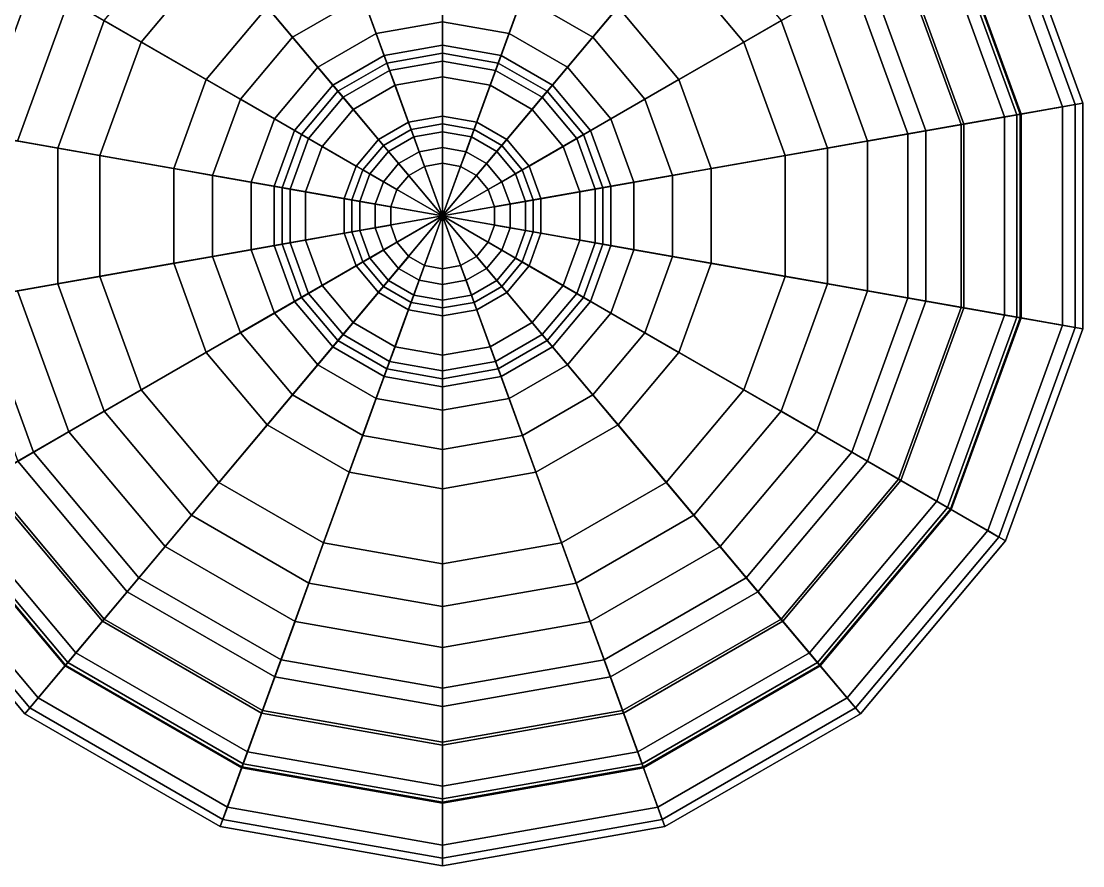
# Model space of a CAD drawing. Extents: x 15.9 to 33.1, y 12.3 to 21.3.
# Drawn here: x 23.4387 to 23.494, y 14.0324 to 14.0765 of the extents above; entities that cross this region are included whole.
import ezdxf

# ---------------------------------------------------------------- set-up
doc = ezdxf.new("R2010")
doc.units = 0
doc.header["$LTSCALE"] = 0.5
doc.header["$MEASUREMENT"] = 0
doc.layers.get('0').update_dxf_attribs({"linetype": 'CONTINUOUS'})

# ---------------------------------------------------------------- blocks, each defined once
blk = doc.blocks.new('A$C403C54AD')
for points in [[(1.826559, 0.891746, -0.031825), (1.826559, 0.857884, -0.028747), (1.826559, 0.857884, -0.028747), (1.814977, 0.889704, -0.031825)], [(1.83814, 0.889704, -0.031825), (1.826559, 0.857884, -0.028747), (1.826559, 0.857884, -0.028747), (1.826559, 0.891746, -0.031825)], [(1.814977, 0.889704, -0.031825), (1.826559, 0.857884, -0.028747), (1.826559, 0.857884, -0.028747), (1.804793, 0.883824, -0.031825)], [(1.848325, 0.883824, -0.031825), (1.826559, 0.857884, -0.028747), (1.826559, 0.857884, -0.028747), (1.83814, 0.889704, -0.031825)], [(1.804793, 0.883824, -0.031825), (1.826559, 0.857884, -0.028747), (1.826559, 0.857884, -0.028747), (1.797233, 0.874815, -0.031825)], [(1.855884, 0.874815, -0.031825), (1.826559, 0.857884, -0.028747), (1.826559, 0.857884, -0.028747), (1.848325, 0.883824, -0.031825)], [(1.817422, 0.868773, -0.02532), (1.806892, 0.881322, -0.028594), (1.800062, 0.873182, -0.028594), (1.814249, 0.864991, -0.02532)], [(1.838869, 0.864991, -0.02532), (1.853056, 0.873182, -0.028594), (1.846226, 0.881322, -0.028594), (1.835696, 0.868773, -0.02532)], [(1.826559, 0.878242, 0.061451), (1.826559, 0.868003, 0.054084), (1.823098, 0.867392, 0.054084), (1.819596, 0.877014, 0.061451)], [(1.833522, 0.877014, 0.061451), (1.83002, 0.867392, 0.054084), (1.826559, 0.868003, 0.054084), (1.826559, 0.878242, 0.061451)], [(1.814907, 0.87177, 0.063639), (1.810738, 0.876739, 0.073031), (1.805243, 0.87019, 0.073031), (1.81086, 0.866948, 0.063639)], [(1.819596, 0.877014, 0.061451), (1.823098, 0.867392, 0.054084), (1.820055, 0.865635, 0.054084), (1.813473, 0.873479, 0.061451)], [(1.839644, 0.873479, 0.061451), (1.833063, 0.865635, 0.054084), (1.83002, 0.867392, 0.054084), (1.833522, 0.877014, 0.061451)], [(1.842258, 0.866948, 0.063639), (1.847874, 0.87019, 0.073031), (1.84238, 0.876739, 0.073031), (1.838211, 0.87177, 0.063639)], [(1.826559, 0.866788, 0.057003), (1.826559, 0.876011, 0.063639), (1.820359, 0.874918, 0.063639), (1.823514, 0.866251, 0.057003)], [(1.829604, 0.866251, 0.057003), (1.832759, 0.874918, 0.063639), (1.826559, 0.876011, 0.063639), (1.826559, 0.866788, 0.057003)], [(1.823514, 0.866251, 0.057003), (1.820359, 0.874918, 0.063639), (1.814907, 0.87177, 0.063639), (1.820835, 0.864705, 0.057003)], [(1.832282, 0.864705, 0.057003), (1.838211, 0.87177, 0.063639), (1.832759, 0.874918, 0.063639), (1.829604, 0.866251, 0.057003)], [(1.797233, 0.874815, -0.031825), (1.826559, 0.857884, -0.028747), (1.826559, 0.857884, -0.028747), (1.793211, 0.863764, -0.031825)], [(1.859907, 0.863764, -0.031825), (1.826559, 0.857884, -0.028747), (1.826559, 0.857884, -0.028747), (1.855884, 0.874815, -0.031825)], [(1.858849, 0.863578, 0.089693), (1.853566, 0.862646, 0.071684), (1.850309, 0.871596, 0.071684), (1.854954, 0.874278, 0.089693)], [(1.856651, 0.86319, 0.131159), (1.859514, 0.863695, 0.117935), (1.855539, 0.874616, 0.117935), (1.853021, 0.873162, 0.131159)], [(1.85669, 0.863197, -0.028594), (1.859907, 0.863764, -0.031825), (1.855884, 0.874815, -0.031825), (1.853056, 0.873182, -0.028594)], [(1.859514, 0.863695, 0.117935), (1.858849, 0.863578, 0.089693), (1.854954, 0.874278, 0.089693), (1.855539, 0.874616, 0.117935)], [(1.814249, 0.864991, -0.02532), (1.800062, 0.873182, -0.028594), (1.796427, 0.863197, -0.028594), (1.812561, 0.860352, -0.02532)], [(1.813473, 0.873479, 0.061451), (1.820055, 0.865635, 0.054084), (1.817796, 0.862943, 0.054084), (1.808929, 0.868063, 0.061451)], [(1.844189, 0.868063, 0.061451), (1.835322, 0.862943, 0.054084), (1.833063, 0.865635, 0.054084), (1.839644, 0.873479, 0.061451)], [(1.840557, 0.860352, -0.02532), (1.85669, 0.863197, -0.028594), (1.853056, 0.873182, -0.028594), (1.838869, 0.864991, -0.02532)], [(1.805243, 0.87019, 0.073031), (1.80082, 0.872744, 0.090178), (1.79729, 0.863045, 0.090178), (1.80232, 0.862158, 0.073031)], [(1.850798, 0.862158, 0.073031), (1.855828, 0.863045, 0.090178), (1.852298, 0.872744, 0.090178), (1.847874, 0.87019, 0.073031)], [(1.85173, 0.862322, 0.140564), (1.856651, 0.86319, 0.131159), (1.853021, 0.873162, 0.131159), (1.848694, 0.870664, 0.140564)], [(1.856476, 0.863159, 0.117718), (1.853709, 0.862671, 0.130354), (1.850434, 0.871669, 0.130354), (1.852868, 0.873073, 0.117718)], [(1.855828, 0.863045, 0.090178), (1.856476, 0.863159, 0.117718), (1.852868, 0.873073, 0.117718), (1.852298, 0.872744, 0.090178)], [(1.802683, 0.871669, 0.130354), (1.80709, 0.869125, 0.140564), (1.804419, 0.861788, 0.140564), (1.799409, 0.862671, 0.130354)], [(1.802809, 0.871596, 0.071684), (1.808929, 0.868063, 0.061451), (1.806511, 0.861419, 0.061451), (1.799552, 0.862646, 0.071684)], [(1.820835, 0.864705, 0.057003), (1.814907, 0.87177, 0.063639), (1.81086, 0.866948, 0.063639), (1.818848, 0.862336, 0.057003)], [(1.83427, 0.862336, 0.057003), (1.842258, 0.866948, 0.063639), (1.838211, 0.87177, 0.063639), (1.832282, 0.864705, 0.057003)], [(1.853566, 0.862646, 0.071684), (1.846607, 0.861419, 0.061451), (1.844189, 0.868063, 0.061451), (1.850309, 0.871596, 0.071684)], [(1.853709, 0.862671, 0.130354), (1.848699, 0.861788, 0.140564), (1.846028, 0.869125, 0.140564), (1.850434, 0.871669, 0.130354)], [(1.822398, 0.869317, -0.022455), (1.821697, 0.871241, -0.02532), (1.817422, 0.868773, -0.02532), (1.818738, 0.867204, -0.022455)], [(1.834379, 0.867204, -0.022455), (1.835696, 0.868773, -0.02532), (1.83142, 0.871241, -0.02532), (1.83072, 0.869317, -0.022455)], [(1.80709, 0.869125, 0.140564), (1.804424, 0.870664, 0.140564), (1.801388, 0.862322, 0.140564), (1.804419, 0.861788, 0.140564)], [(1.848699, 0.861788, 0.140564), (1.85173, 0.862322, 0.140564), (1.848694, 0.870664, 0.140564), (1.846028, 0.869125, 0.140564)], [(1.81086, 0.866948, 0.063639), (1.805243, 0.87019, 0.073031), (1.80232, 0.862158, 0.073031), (1.808707, 0.861032, 0.063639)], [(1.826559, 0.865955, -0.020408), (1.826559, 0.87005, -0.022455), (1.822398, 0.869317, -0.022455), (1.823798, 0.865468, -0.020408)], [(1.829319, 0.865468, -0.020408), (1.83072, 0.869317, -0.022455), (1.826559, 0.87005, -0.022455), (1.826559, 0.865955, -0.020408)], [(1.844411, 0.861032, 0.063639), (1.850798, 0.862158, 0.073031), (1.847874, 0.87019, 0.073031), (1.842258, 0.866948, 0.063639)], [(1.823798, 0.865468, -0.020408), (1.822398, 0.869317, -0.022455), (1.818738, 0.867204, -0.022455), (1.821371, 0.864067, -0.020408)], [(1.831747, 0.864067, -0.020408), (1.834379, 0.867204, -0.022455), (1.83072, 0.869317, -0.022455), (1.829319, 0.865468, -0.020408)], [(1.818738, 0.867204, -0.022455), (1.817422, 0.868773, -0.02532), (1.814249, 0.864991, -0.02532), (1.816022, 0.863967, -0.022455)], [(1.837095, 0.863967, -0.022455), (1.838869, 0.864991, -0.02532), (1.835696, 0.868773, -0.02532), (1.834379, 0.867204, -0.022455)], [(1.808929, 0.868063, 0.061451), (1.817796, 0.862943, 0.054084), (1.816594, 0.859641, 0.054084), (1.806511, 0.861419, 0.061451)], [(1.826559, 0.868003, 0.054084), (1.826559, 0.863088, 0.053266), (1.824779, 0.862774, 0.053266), (1.823098, 0.867392, 0.054084)], [(1.83002, 0.867392, 0.054084), (1.828339, 0.862774, 0.053266), (1.826559, 0.863088, 0.053266), (1.826559, 0.868003, 0.054084)], [(1.846607, 0.861419, 0.061451), (1.836524, 0.859641, 0.054084), (1.835322, 0.862943, 0.054084), (1.844189, 0.868063, 0.061451)], [(1.821371, 0.864067, -0.020408), (1.818738, 0.867204, -0.022455), (1.816022, 0.863967, -0.022455), (1.819569, 0.861919, -0.020408)], [(1.823098, 0.867392, 0.054084), (1.824779, 0.862774, 0.053266), (1.823214, 0.861871, 0.053266), (1.820055, 0.865635, 0.054084)], [(1.833063, 0.865635, 0.054084), (1.829904, 0.861871, 0.053266), (1.828339, 0.862774, 0.053266), (1.83002, 0.867392, 0.054084)], [(1.833549, 0.861919, -0.020408), (1.837095, 0.863967, -0.022455), (1.834379, 0.867204, -0.022455), (1.831747, 0.864067, -0.020408)], [(1.818848, 0.862336, 0.057003), (1.81086, 0.866948, 0.063639), (1.808707, 0.861032, 0.063639), (1.81779, 0.85943, 0.057003)], [(1.826559, 0.857884, 0.055519), (1.826559, 0.866788, 0.057003), (1.823514, 0.866251, 0.057003), (1.826559, 0.857884, 0.055519)], [(1.826559, 0.857884, 0.055519), (1.829604, 0.866251, 0.057003), (1.826559, 0.866788, 0.057003), (1.826559, 0.857884, 0.055519)], [(1.835328, 0.85943, 0.057003), (1.844411, 0.861032, 0.063639), (1.842258, 0.866948, 0.063639), (1.83427, 0.862336, 0.057003)], [(1.826559, 0.857884, 0.055519), (1.823514, 0.866251, 0.057003), (1.820835, 0.864705, 0.057003), (1.826559, 0.857884, 0.055519)], [(1.826559, 0.866365, 0.0504), (1.826559, 0.862269, 0.048354), (1.825059, 0.862005, 0.048354), (1.823658, 0.865853, 0.0504)], [(1.826559, 0.865136, 0.052447), (1.826559, 0.866365, 0.0504), (1.823658, 0.865853, 0.0504), (1.824079, 0.864699, 0.052447)], [(1.829459, 0.865853, 0.0504), (1.828059, 0.862005, 0.048354), (1.826559, 0.862269, 0.048354), (1.826559, 0.866365, 0.0504)], [(1.829039, 0.864699, 0.052447), (1.829459, 0.865853, 0.0504), (1.826559, 0.866365, 0.0504), (1.826559, 0.865136, 0.052447)], [(1.826559, 0.857884, 0.055519), (1.832282, 0.864705, 0.057003), (1.829604, 0.866251, 0.057003), (1.826559, 0.857884, 0.055519)], [(1.820055, 0.865635, 0.054084), (1.823214, 0.861871, 0.053266), (1.822052, 0.860486, 0.053266), (1.817796, 0.862943, 0.054084)], [(1.823658, 0.865853, 0.0504), (1.825059, 0.862005, 0.048354), (1.82374, 0.861243, 0.048354), (1.821108, 0.86438, 0.0504)], [(1.824079, 0.864699, 0.052447), (1.823658, 0.865853, 0.0504), (1.821108, 0.86438, 0.0504), (1.821897, 0.863439, 0.052447)], [(1.824919, 0.862389, -0.015087), (1.823798, 0.865468, -0.020408), (1.821371, 0.864067, -0.020408), (1.823477, 0.861557, -0.015087)], [(1.826559, 0.862679, -0.015087), (1.826559, 0.865955, -0.020408), (1.823798, 0.865468, -0.020408), (1.824919, 0.862389, -0.015087)], [(1.828199, 0.862389, -0.015087), (1.829319, 0.865468, -0.020408), (1.826559, 0.865955, -0.020408), (1.826559, 0.862679, -0.015087)], [(1.83201, 0.86438, 0.0504), (1.829378, 0.861243, 0.048354), (1.828059, 0.862005, 0.048354), (1.829459, 0.865853, 0.0504)], [(1.829641, 0.861557, -0.015087), (1.831747, 0.864067, -0.020408), (1.829319, 0.865468, -0.020408), (1.828199, 0.862389, -0.015087)], [(1.83122, 0.863439, 0.052447), (1.83201, 0.86438, 0.0504), (1.829459, 0.865853, 0.0504), (1.829039, 0.864699, 0.052447)], [(1.835322, 0.862943, 0.054084), (1.831066, 0.860486, 0.053266), (1.829904, 0.861871, 0.053266), (1.833063, 0.865635, 0.054084)], [(1.816022, 0.863967, -0.022455), (1.814249, 0.864991, -0.02532), (1.812561, 0.860352, -0.02532), (1.814577, 0.859997, -0.022455)], [(1.826559, 0.863088, 0.053266), (1.826559, 0.865136, 0.052447), (1.824079, 0.864699, 0.052447), (1.824779, 0.862774, 0.053266)], [(1.828339, 0.862774, 0.053266), (1.829039, 0.864699, 0.052447), (1.826559, 0.865136, 0.052447), (1.826559, 0.863088, 0.053266)], [(1.838541, 0.859997, -0.022455), (1.840557, 0.860352, -0.02532), (1.838869, 0.864991, -0.02532), (1.837095, 0.863967, -0.022455)], [(1.826559, 0.857884, 0.055519), (1.820835, 0.864705, 0.057003), (1.818848, 0.862336, 0.057003), (1.826559, 0.857884, 0.055519)], [(1.821108, 0.86438, 0.0504), (1.82374, 0.861243, 0.048354), (1.822761, 0.860076, 0.048354), (1.819215, 0.862124, 0.0504)], [(1.821897, 0.863439, 0.052447), (1.821108, 0.86438, 0.0504), (1.819215, 0.862124, 0.0504), (1.820279, 0.86151, 0.052447)], [(1.824779, 0.862774, 0.053266), (1.824079, 0.864699, 0.052447), (1.821897, 0.863439, 0.052447), (1.823214, 0.861871, 0.053266)], [(1.826559, 0.857884, 0.055519), (1.83427, 0.862336, 0.057003), (1.832282, 0.864705, 0.057003), (1.826559, 0.857884, 0.055519)], [(1.829904, 0.861871, 0.053266), (1.83122, 0.863439, 0.052447), (1.829039, 0.864699, 0.052447), (1.828339, 0.862774, 0.053266)], [(1.833903, 0.862124, 0.0504), (1.830356, 0.860076, 0.048354), (1.829378, 0.861243, 0.048354), (1.83201, 0.86438, 0.0504)], [(1.832839, 0.86151, 0.052447), (1.833903, 0.862124, 0.0504), (1.83201, 0.86438, 0.0504), (1.83122, 0.863439, 0.052447)], [(1.793211, 0.863764, -0.031825), (1.826559, 0.857884, -0.028747), (1.826559, 0.857884, -0.028747), (1.793211, 0.852004, -0.031825)], [(1.819569, 0.861919, -0.020408), (1.816022, 0.863967, -0.022455), (1.814577, 0.859997, -0.022455), (1.818611, 0.859285, -0.020408)], [(1.823477, 0.861557, -0.015087), (1.821371, 0.864067, -0.020408), (1.819569, 0.861919, -0.020408), (1.822407, 0.860281, -0.015087)], [(1.859907, 0.852004, -0.031825), (1.826559, 0.857884, -0.028747), (1.826559, 0.857884, -0.028747), (1.859907, 0.863764, -0.031825)], [(1.830711, 0.860281, -0.015087), (1.833549, 0.861919, -0.020408), (1.831747, 0.864067, -0.020408), (1.829641, 0.861557, -0.015087)], [(1.834507, 0.859285, -0.020408), (1.838541, 0.859997, -0.022455), (1.837095, 0.863967, -0.022455), (1.833549, 0.861919, -0.020408)], [(1.85669, 0.852571, -0.028594), (1.859907, 0.852004, -0.031825), (1.859907, 0.863764, -0.031825), (1.85669, 0.863197, -0.028594)], [(1.823214, 0.861871, 0.053266), (1.821897, 0.863439, 0.052447), (1.820279, 0.86151, 0.052447), (1.822052, 0.860486, 0.053266)], [(1.831066, 0.860486, 0.053266), (1.832839, 0.86151, 0.052447), (1.83122, 0.863439, 0.052447), (1.829904, 0.861871, 0.053266)], [(1.858849, 0.85219, 0.089693), (1.853566, 0.853122, 0.071684), (1.853566, 0.862646, 0.071684), (1.858849, 0.863578, 0.089693)], [(1.856651, 0.852578, 0.131159), (1.859514, 0.852073, 0.117935), (1.859514, 0.863695, 0.117935), (1.856651, 0.86319, 0.131159)], [(1.859514, 0.852073, 0.117935), (1.858849, 0.85219, 0.089693), (1.858849, 0.863578, 0.089693), (1.859514, 0.863695, 0.117935)], [(1.812561, 0.860352, -0.02532), (1.796427, 0.863197, -0.028594), (1.796427, 0.852571, -0.028594), (1.812561, 0.855416, -0.02532)], [(1.817796, 0.862943, 0.054084), (1.822052, 0.860486, 0.053266), (1.821434, 0.858788, 0.053266), (1.816594, 0.859641, 0.054084)], [(1.826559, 0.86145, -0.006492), (1.826559, 0.862679, -0.015087), (1.824919, 0.862389, -0.015087), (1.825339, 0.861235, -0.006492)], [(1.827779, 0.861235, -0.006492), (1.828199, 0.862389, -0.015087), (1.826559, 0.862679, -0.015087), (1.826559, 0.86145, -0.006492)], [(1.836524, 0.859641, 0.054084), (1.831684, 0.858788, 0.053266), (1.831066, 0.860486, 0.053266), (1.835322, 0.862943, 0.054084)], [(1.840557, 0.855416, -0.02532), (1.85669, 0.852571, -0.028594), (1.85669, 0.863197, -0.028594), (1.840557, 0.860352, -0.02532)], [(1.853709, 0.853097, 0.130354), (1.848699, 0.85398, 0.140564), (1.848699, 0.861788, 0.140564), (1.853709, 0.862671, 0.130354)], [(1.850798, 0.85361, 0.073031), (1.855828, 0.852723, 0.090178), (1.855828, 0.863045, 0.090178), (1.850798, 0.862158, 0.073031)], [(1.85173, 0.853446, 0.140564), (1.856651, 0.852578, 0.131159), (1.856651, 0.86319, 0.131159), (1.85173, 0.862322, 0.140564)], [(1.856476, 0.852609, 0.117718), (1.853709, 0.853097, 0.130354), (1.853709, 0.862671, 0.130354), (1.856476, 0.863159, 0.117718)], [(1.855828, 0.852723, 0.090178), (1.856476, 0.852609, 0.117718), (1.856476, 0.863159, 0.117718), (1.855828, 0.863045, 0.090178)], [(1.799552, 0.862646, 0.071684), (1.806511, 0.861419, 0.061451), (1.806511, 0.854349, 0.061451), (1.799552, 0.853122, 0.071684)], [(1.808707, 0.861032, 0.063639), (1.80232, 0.862158, 0.073031), (1.80232, 0.85361, 0.073031), (1.808707, 0.854736, 0.063639)], [(1.826559, 0.857884, 0.055519), (1.818848, 0.862336, 0.057003), (1.81779, 0.85943, 0.057003), (1.826559, 0.857884, 0.055519)], [(1.820279, 0.86151, 0.052447), (1.819215, 0.862124, 0.0504), (1.818207, 0.859357, 0.0504), (1.819417, 0.859143, 0.052447)], [(1.819215, 0.862124, 0.0504), (1.822761, 0.860076, 0.048354), (1.82224, 0.858645, 0.048354), (1.818207, 0.859357, 0.0504)], [(1.825339, 0.861235, -0.006492), (1.824919, 0.862389, -0.015087), (1.823477, 0.861557, -0.015087), (1.824267, 0.860616, -0.006492)], [(1.826559, 0.862269, 0.048354), (1.826559, 0.860631, 0.041805), (1.825619, 0.860465, 0.041805), (1.825059, 0.862005, 0.048354)], [(1.826559, 0.857884, 0.055519), (1.835328, 0.85943, 0.057003), (1.83427, 0.862336, 0.057003), (1.826559, 0.857884, 0.055519)], [(1.828059, 0.862005, 0.048354), (1.827498, 0.860465, 0.041805), (1.826559, 0.860631, 0.041805), (1.826559, 0.862269, 0.048354)], [(1.828851, 0.860616, -0.006492), (1.829641, 0.861557, -0.015087), (1.828199, 0.862389, -0.015087), (1.827779, 0.861235, -0.006492)], [(1.834911, 0.859357, 0.0504), (1.830877, 0.858645, 0.048354), (1.830356, 0.860076, 0.048354), (1.833903, 0.862124, 0.0504)], [(1.833701, 0.859143, 0.052447), (1.834911, 0.859357, 0.0504), (1.833903, 0.862124, 0.0504), (1.832839, 0.86151, 0.052447)], [(1.844411, 0.854736, 0.063639), (1.850798, 0.85361, 0.073031), (1.850798, 0.862158, 0.073031), (1.844411, 0.861032, 0.063639)], [(1.853566, 0.853122, 0.071684), (1.846607, 0.854349, 0.061451), (1.846607, 0.861419, 0.061451), (1.853566, 0.862646, 0.071684)], [(1.848699, 0.85398, 0.140564), (1.85173, 0.853446, 0.140564), (1.85173, 0.862322, 0.140564), (1.848699, 0.861788, 0.140564)], [(1.822407, 0.860281, -0.015087), (1.819569, 0.861919, -0.020408), (1.818611, 0.859285, -0.020408), (1.821837, 0.858717, -0.015087)], [(1.824267, 0.860616, -0.006492), (1.823477, 0.861557, -0.015087), (1.822407, 0.860281, -0.015087), (1.823471, 0.859667, -0.006492)], [(1.825059, 0.862005, 0.048354), (1.825619, 0.860465, 0.041805), (1.824793, 0.859988, 0.041805), (1.82374, 0.861243, 0.048354)], [(1.829378, 0.861243, 0.048354), (1.828325, 0.859988, 0.041805), (1.827498, 0.860465, 0.041805), (1.828059, 0.862005, 0.048354)], [(1.829647, 0.859667, -0.006492), (1.830711, 0.860281, -0.015087), (1.829641, 0.861557, -0.015087), (1.828851, 0.860616, -0.006492)], [(1.831281, 0.858717, -0.015087), (1.834507, 0.859285, -0.020408), (1.833549, 0.861919, -0.020408), (1.830711, 0.860281, -0.015087)], [(1.806511, 0.861419, 0.061451), (1.816594, 0.859641, 0.054084), (1.816594, 0.856127, 0.054084), (1.806511, 0.854349, 0.061451)], [(1.81779, 0.85943, 0.057003), (1.808707, 0.861032, 0.063639), (1.808707, 0.854736, 0.063639), (1.81779, 0.856338, 0.057003)], [(1.822052, 0.860486, 0.053266), (1.820279, 0.86151, 0.052447), (1.819417, 0.859143, 0.052447), (1.821434, 0.858788, 0.053266)], [(1.82374, 0.861243, 0.048354), (1.824793, 0.859988, 0.041805), (1.82418, 0.859257, 0.041805), (1.822761, 0.860076, 0.048354)], [(1.825619, 0.860465, 0.041805), (1.825339, 0.861235, -0.006492), (1.824267, 0.860616, -0.006492), (1.824793, 0.859988, 0.041805)], [(1.826559, 0.860631, 0.041805), (1.826559, 0.86145, -0.006492), (1.825339, 0.861235, -0.006492), (1.825619, 0.860465, 0.041805)], [(1.827498, 0.860465, 0.041805), (1.827779, 0.861235, -0.006492), (1.826559, 0.86145, -0.006492), (1.826559, 0.860631, 0.041805)], [(1.828325, 0.859988, 0.041805), (1.828851, 0.860616, -0.006492), (1.827779, 0.861235, -0.006492), (1.827498, 0.860465, 0.041805)], [(1.830356, 0.860076, 0.048354), (1.828938, 0.859257, 0.041805), (1.828325, 0.859988, 0.041805), (1.829378, 0.861243, 0.048354)], [(1.831684, 0.858788, 0.053266), (1.833701, 0.859143, 0.052447), (1.832839, 0.86151, 0.052447), (1.831066, 0.860486, 0.053266)], [(1.835328, 0.856338, 0.057003), (1.844411, 0.854736, 0.063639), (1.844411, 0.861032, 0.063639), (1.835328, 0.85943, 0.057003)], [(1.846607, 0.854349, 0.061451), (1.836524, 0.856127, 0.054084), (1.836524, 0.859641, 0.054084), (1.846607, 0.861419, 0.061451)], [(1.824793, 0.859988, 0.041805), (1.824267, 0.860616, -0.006492), (1.823471, 0.859667, -0.006492), (1.82418, 0.859257, 0.041805)], [(1.828938, 0.859257, 0.041805), (1.829647, 0.859667, -0.006492), (1.828851, 0.860616, -0.006492), (1.828325, 0.859988, 0.041805)], [(1.814577, 0.859997, -0.022455), (1.812561, 0.860352, -0.02532), (1.812561, 0.855416, -0.02532), (1.814577, 0.855771, -0.022455)], [(1.818611, 0.859285, -0.020408), (1.814577, 0.859997, -0.022455), (1.814577, 0.855771, -0.022455), (1.818611, 0.856482, -0.020408)], [(1.823471, 0.859667, -0.006492), (1.822407, 0.860281, -0.015087), (1.821837, 0.858717, -0.015087), (1.823047, 0.858503, -0.006492)], [(1.822761, 0.860076, 0.048354), (1.82418, 0.859257, 0.041805), (1.823854, 0.858361, 0.041805), (1.82224, 0.858645, 0.048354)], [(1.830877, 0.858645, 0.048354), (1.829264, 0.858361, 0.041805), (1.828938, 0.859257, 0.041805), (1.830356, 0.860076, 0.048354)], [(1.830071, 0.858503, -0.006492), (1.831281, 0.858717, -0.015087), (1.830711, 0.860281, -0.015087), (1.829647, 0.859667, -0.006492)], [(1.834507, 0.856482, -0.020408), (1.838541, 0.855771, -0.022455), (1.838541, 0.859997, -0.022455), (1.834507, 0.859285, -0.020408)], [(1.838541, 0.855771, -0.022455), (1.840557, 0.855416, -0.02532), (1.840557, 0.860352, -0.02532), (1.838541, 0.859997, -0.022455)], [(1.816594, 0.859641, 0.054084), (1.821434, 0.858788, 0.053266), (1.821434, 0.85698, 0.053266), (1.816594, 0.856127, 0.054084)], [(1.826559, 0.857884, 0.055519), (1.81779, 0.85943, 0.057003), (1.81779, 0.856338, 0.057003), (1.826559, 0.857884, 0.055519)], [(1.819417, 0.859143, 0.052447), (1.818207, 0.859357, 0.0504), (1.818207, 0.856411, 0.0504), (1.819417, 0.856625, 0.052447)], [(1.818207, 0.859357, 0.0504), (1.82224, 0.858645, 0.048354), (1.82224, 0.857123, 0.048354), (1.818207, 0.856411, 0.0504)], [(1.82418, 0.859257, 0.041805), (1.823471, 0.859667, -0.006492), (1.823047, 0.858503, -0.006492), (1.823854, 0.858361, 0.041805)], [(1.826559, 0.857884, 0.055519), (1.835328, 0.856338, 0.057003), (1.835328, 0.85943, 0.057003), (1.826559, 0.857884, 0.055519)], [(1.829264, 0.858361, 0.041805), (1.830071, 0.858503, -0.006492), (1.829647, 0.859667, -0.006492), (1.828938, 0.859257, 0.041805)], [(1.834911, 0.856411, 0.0504), (1.830877, 0.857123, 0.048354), (1.830877, 0.858645, 0.048354), (1.834911, 0.859357, 0.0504)], [(1.836524, 0.856127, 0.054084), (1.831684, 0.85698, 0.053266), (1.831684, 0.858788, 0.053266), (1.836524, 0.859641, 0.054084)], [(1.833701, 0.856625, 0.052447), (1.834911, 0.856411, 0.0504), (1.834911, 0.859357, 0.0504), (1.833701, 0.859143, 0.052447)], [(1.821837, 0.858717, -0.015087), (1.818611, 0.859285, -0.020408), (1.818611, 0.856482, -0.020408), (1.821837, 0.857051, -0.015087)], [(1.821434, 0.858788, 0.053266), (1.819417, 0.859143, 0.052447), (1.819417, 0.856625, 0.052447), (1.821434, 0.85698, 0.053266)], [(1.831281, 0.857051, -0.015087), (1.834507, 0.856482, -0.020408), (1.834507, 0.859285, -0.020408), (1.831281, 0.858717, -0.015087)], [(1.831684, 0.85698, 0.053266), (1.833701, 0.856625, 0.052447), (1.833701, 0.859143, 0.052447), (1.831684, 0.858788, 0.053266)], [(1.823047, 0.858503, -0.006492), (1.821837, 0.858717, -0.015087), (1.821837, 0.857051, -0.015087), (1.823047, 0.857265, -0.006492)], [(1.82224, 0.858645, 0.048354), (1.823854, 0.858361, 0.041805), (1.823854, 0.857407, 0.041805), (1.82224, 0.857123, 0.048354)], [(1.823854, 0.858361, 0.041805), (1.823047, 0.858503, -0.006492), (1.823047, 0.857265, -0.006492), (1.823854, 0.857407, 0.041805)], [(1.830877, 0.857123, 0.048354), (1.829264, 0.857407, 0.041805), (1.829264, 0.858361, 0.041805), (1.830877, 0.858645, 0.048354)], [(1.829264, 0.857407, 0.041805), (1.830071, 0.857265, -0.006492), (1.830071, 0.858503, -0.006492), (1.829264, 0.858361, 0.041805)], [(1.830071, 0.857265, -0.006492), (1.831281, 0.857051, -0.015087), (1.831281, 0.858717, -0.015087), (1.830071, 0.858503, -0.006492)], [(1.793211, 0.852004, -0.031825), (1.826559, 0.857884, -0.028747), (1.826559, 0.857884, -0.028747), (1.797233, 0.840953, -0.031825)], [(1.797233, 0.840953, -0.031825), (1.826559, 0.857884, -0.028747), (1.826559, 0.857884, -0.028747), (1.804793, 0.831944, -0.031825)], [(1.804793, 0.831944, -0.031825), (1.826559, 0.857884, -0.028747), (1.826559, 0.857884, -0.028747), (1.814977, 0.826064, -0.031825)], [(1.814977, 0.826064, -0.031825), (1.826559, 0.857884, -0.028747), (1.826559, 0.857884, -0.028747), (1.826559, 0.824022, -0.031825)], [(1.826559, 0.857884, 0.055519), (1.81779, 0.856338, 0.057003), (1.818848, 0.853432, 0.057003), (1.826559, 0.857884, 0.055519)], [(1.826559, 0.857884, 0.055519), (1.818848, 0.853432, 0.057003), (1.820835, 0.851063, 0.057003), (1.826559, 0.857884, 0.055519)], [(1.826559, 0.857884, 0.055519), (1.820835, 0.851063, 0.057003), (1.823514, 0.849517, 0.057003), (1.826559, 0.857884, 0.055519)], [(1.826559, 0.857884, 0.055519), (1.823514, 0.849517, 0.057003), (1.826559, 0.84898, 0.057003), (1.826559, 0.857884, 0.055519)], [(1.826559, 0.857884, 0.055519), (1.83427, 0.853432, 0.057003), (1.835328, 0.856338, 0.057003), (1.826559, 0.857884, 0.055519)], [(1.826559, 0.857884, 0.055519), (1.832282, 0.851063, 0.057003), (1.83427, 0.853432, 0.057003), (1.826559, 0.857884, 0.055519)], [(1.826559, 0.857884, 0.055519), (1.829604, 0.849517, 0.057003), (1.832282, 0.851063, 0.057003), (1.826559, 0.857884, 0.055519)], [(1.826559, 0.857884, 0.055519), (1.826559, 0.84898, 0.057003), (1.829604, 0.849517, 0.057003), (1.826559, 0.857884, 0.055519)], [(1.855884, 0.840953, -0.031825), (1.826559, 0.857884, -0.028747), (1.826559, 0.857884, -0.028747), (1.859907, 0.852004, -0.031825)], [(1.848325, 0.831944, -0.031825), (1.826559, 0.857884, -0.028747), (1.826559, 0.857884, -0.028747), (1.855884, 0.840953, -0.031825)], [(1.83814, 0.826064, -0.031825), (1.826559, 0.857884, -0.028747), (1.826559, 0.857884, -0.028747), (1.848325, 0.831944, -0.031825)], [(1.826559, 0.824022, -0.031825), (1.826559, 0.857884, -0.028747), (1.826559, 0.857884, -0.028747), (1.83814, 0.826064, -0.031825)], [(1.823047, 0.857265, -0.006492), (1.821837, 0.857051, -0.015087), (1.822407, 0.855487, -0.015087), (1.823471, 0.856101, -0.006492)], [(1.82224, 0.857123, 0.048354), (1.823854, 0.857407, 0.041805), (1.82418, 0.856511, 0.041805), (1.822761, 0.855691, 0.048354)], [(1.823854, 0.857407, 0.041805), (1.823047, 0.857265, -0.006492), (1.823471, 0.856101, -0.006492), (1.82418, 0.856511, 0.041805)], [(1.830356, 0.855691, 0.048354), (1.828938, 0.856511, 0.041805), (1.829264, 0.857407, 0.041805), (1.830877, 0.857123, 0.048354)], [(1.828938, 0.856511, 0.041805), (1.829647, 0.856101, -0.006492), (1.830071, 0.857265, -0.006492), (1.829264, 0.857407, 0.041805)], [(1.829647, 0.856101, -0.006492), (1.830711, 0.855487, -0.015087), (1.831281, 0.857051, -0.015087), (1.830071, 0.857265, -0.006492)], [(1.816594, 0.856127, 0.054084), (1.821434, 0.85698, 0.053266), (1.822052, 0.855282, 0.053266), (1.817796, 0.852825, 0.054084)], [(1.818207, 0.856411, 0.0504), (1.82224, 0.857123, 0.048354), (1.822761, 0.855691, 0.048354), (1.819215, 0.853644, 0.0504)], [(1.819417, 0.856625, 0.052447), (1.818207, 0.856411, 0.0504), (1.819215, 0.853644, 0.0504), (1.820279, 0.854258, 0.052447)], [(1.821837, 0.857051, -0.015087), (1.818611, 0.856482, -0.020408), (1.819569, 0.853848, -0.020408), (1.822407, 0.855487, -0.015087)], [(1.821434, 0.85698, 0.053266), (1.819417, 0.856625, 0.052447), (1.820279, 0.854258, 0.052447), (1.822052, 0.855282, 0.053266)], [(1.833903, 0.853644, 0.0504), (1.830356, 0.855691, 0.048354), (1.830877, 0.857123, 0.048354), (1.834911, 0.856411, 0.0504)], [(1.830711, 0.855487, -0.015087), (1.833549, 0.853848, -0.020408), (1.834507, 0.856482, -0.020408), (1.831281, 0.857051, -0.015087)], [(1.831066, 0.855282, 0.053266), (1.832839, 0.854258, 0.052447), (1.833701, 0.856625, 0.052447), (1.831684, 0.85698, 0.053266)], [(1.835322, 0.852825, 0.054084), (1.831066, 0.855282, 0.053266), (1.831684, 0.85698, 0.053266), (1.836524, 0.856127, 0.054084)], [(1.832839, 0.854258, 0.052447), (1.833903, 0.853644, 0.0504), (1.834911, 0.856411, 0.0504), (1.833701, 0.856625, 0.052447)], [(1.806511, 0.854349, 0.061451), (1.816594, 0.856127, 0.054084), (1.817796, 0.852825, 0.054084), (1.808929, 0.847705, 0.061451)], [(1.81779, 0.856338, 0.057003), (1.808707, 0.854736, 0.063639), (1.81086, 0.84882, 0.063639), (1.818848, 0.853432, 0.057003)], [(1.818611, 0.856482, -0.020408), (1.814577, 0.855771, -0.022455), (1.816022, 0.851801, -0.022455), (1.819569, 0.853848, -0.020408)], [(1.823471, 0.856101, -0.006492), (1.822407, 0.855487, -0.015087), (1.823477, 0.854211, -0.015087), (1.824267, 0.855152, -0.006492)], [(1.822761, 0.855691, 0.048354), (1.82418, 0.856511, 0.041805), (1.824793, 0.85578, 0.041805), (1.82374, 0.854525, 0.048354)], [(1.82418, 0.856511, 0.041805), (1.823471, 0.856101, -0.006492), (1.824267, 0.855152, -0.006492), (1.824793, 0.85578, 0.041805)], [(1.829378, 0.854525, 0.048354), (1.828325, 0.85578, 0.041805), (1.828938, 0.856511, 0.041805), (1.830356, 0.855691, 0.048354)], [(1.828325, 0.85578, 0.041805), (1.828851, 0.855152, -0.006492), (1.829647, 0.856101, -0.006492), (1.828938, 0.856511, 0.041805)], [(1.828851, 0.855152, -0.006492), (1.829641, 0.854211, -0.015087), (1.830711, 0.855487, -0.015087), (1.829647, 0.856101, -0.006492)], [(1.833549, 0.853848, -0.020408), (1.837095, 0.851801, -0.022455), (1.838541, 0.855771, -0.022455), (1.834507, 0.856482, -0.020408)], [(1.83427, 0.853432, 0.057003), (1.842258, 0.84882, 0.063639), (1.844411, 0.854736, 0.063639), (1.835328, 0.856338, 0.057003)], [(1.844189, 0.847705, 0.061451), (1.835322, 0.852825, 0.054084), (1.836524, 0.856127, 0.054084), (1.846607, 0.854349, 0.061451)], [(1.814577, 0.855771, -0.022455), (1.812561, 0.855416, -0.02532), (1.814249, 0.850777, -0.02532), (1.816022, 0.851801, -0.022455)], [(1.819215, 0.853644, 0.0504), (1.822761, 0.855691, 0.048354), (1.82374, 0.854525, 0.048354), (1.821108, 0.851387, 0.0504)], [(1.822407, 0.855487, -0.015087), (1.819569, 0.853848, -0.020408), (1.821371, 0.851701, -0.020408), (1.823477, 0.854211, -0.015087)], [(1.82374, 0.854525, 0.048354), (1.824793, 0.85578, 0.041805), (1.825619, 0.855303, 0.041805), (1.825059, 0.853763, 0.048354)], [(1.824793, 0.85578, 0.041805), (1.824267, 0.855152, -0.006492), (1.825339, 0.854533, -0.006492), (1.825619, 0.855303, 0.041805)], [(1.828059, 0.853763, 0.048354), (1.827498, 0.855303, 0.041805), (1.828325, 0.85578, 0.041805), (1.829378, 0.854525, 0.048354)], [(1.827498, 0.855303, 0.041805), (1.827779, 0.854533, -0.006492), (1.828851, 0.855152, -0.006492), (1.828325, 0.85578, 0.041805)], [(1.83201, 0.851387, 0.0504), (1.829378, 0.854525, 0.048354), (1.830356, 0.855691, 0.048354), (1.833903, 0.853644, 0.0504)], [(1.829641, 0.854211, -0.015087), (1.831747, 0.851701, -0.020408), (1.833549, 0.853848, -0.020408), (1.830711, 0.855487, -0.015087)], [(1.837095, 0.851801, -0.022455), (1.838869, 0.850777, -0.02532), (1.840557, 0.855416, -0.02532), (1.838541, 0.855771, -0.022455)], [(1.812561, 0.855416, -0.02532), (1.796427, 0.852571, -0.028594), (1.800062, 0.842586, -0.028594), (1.814249, 0.850777, -0.02532)], [(1.817796, 0.852825, 0.054084), (1.822052, 0.855282, 0.053266), (1.823214, 0.853897, 0.053266), (1.820055, 0.850133, 0.054084)], [(1.822052, 0.855282, 0.053266), (1.820279, 0.854258, 0.052447), (1.821897, 0.852329, 0.052447), (1.823214, 0.853897, 0.053266)], [(1.824267, 0.855152, -0.006492), (1.823477, 0.854211, -0.015087), (1.824919, 0.853379, -0.015087), (1.825339, 0.854533, -0.006492)], [(1.825059, 0.853763, 0.048354), (1.825619, 0.855303, 0.041805), (1.826559, 0.855137, 0.041805), (1.826559, 0.853499, 0.048354)], [(1.825619, 0.855303, 0.041805), (1.825339, 0.854533, -0.006492), (1.826559, 0.854318, -0.006492), (1.826559, 0.855137, 0.041805)], [(1.826559, 0.853499, 0.048354), (1.826559, 0.855137, 0.041805), (1.827498, 0.855303, 0.041805), (1.828059, 0.853763, 0.048354)], [(1.826559, 0.855137, 0.041805), (1.826559, 0.854318, -0.006492), (1.827779, 0.854533, -0.006492), (1.827498, 0.855303, 0.041805)], [(1.827779, 0.854533, -0.006492), (1.828199, 0.853379, -0.015087), (1.829641, 0.854211, -0.015087), (1.828851, 0.855152, -0.006492)], [(1.829904, 0.853897, 0.053266), (1.83122, 0.852329, 0.052447), (1.832839, 0.854258, 0.052447), (1.831066, 0.855282, 0.053266)], [(1.833063, 0.850133, 0.054084), (1.829904, 0.853897, 0.053266), (1.831066, 0.855282, 0.053266), (1.835322, 0.852825, 0.054084)], [(1.838869, 0.850777, -0.02532), (1.853056, 0.842586, -0.028594), (1.85669, 0.852571, -0.028594), (1.840557, 0.855416, -0.02532)], [(1.808707, 0.854736, 0.063639), (1.80232, 0.85361, 0.073031), (1.805243, 0.845577, 0.073031), (1.81086, 0.84882, 0.063639)], [(1.821108, 0.851387, 0.0504), (1.82374, 0.854525, 0.048354), (1.825059, 0.853763, 0.048354), (1.823658, 0.849915, 0.0504)], [(1.825339, 0.854533, -0.006492), (1.824919, 0.853379, -0.015087), (1.826559, 0.853089, -0.015087), (1.826559, 0.854318, -0.006492)], [(1.826559, 0.854318, -0.006492), (1.826559, 0.853089, -0.015087), (1.828199, 0.853379, -0.015087), (1.827779, 0.854533, -0.006492)], [(1.829459, 0.849915, 0.0504), (1.828059, 0.853763, 0.048354), (1.829378, 0.854525, 0.048354), (1.83201, 0.851387, 0.0504)], [(1.842258, 0.84882, 0.063639), (1.847874, 0.845577, 0.073031), (1.850798, 0.85361, 0.073031), (1.844411, 0.854736, 0.063639)], [(1.799409, 0.853097, 0.130354), (1.804419, 0.85398, 0.140564), (1.80709, 0.846643, 0.140564), (1.802683, 0.844099, 0.130354)], [(1.799552, 0.853122, 0.071684), (1.806511, 0.854349, 0.061451), (1.808929, 0.847705, 0.061451), (1.802809, 0.844172, 0.071684)], [(1.804419, 0.85398, 0.140564), (1.801388, 0.853446, 0.140564), (1.804424, 0.845104, 0.140564), (1.80709, 0.846643, 0.140564)], [(1.819569, 0.853848, -0.020408), (1.816022, 0.851801, -0.022455), (1.818738, 0.848564, -0.022455), (1.821371, 0.851701, -0.020408)], [(1.820279, 0.854258, 0.052447), (1.819215, 0.853644, 0.0504), (1.821108, 0.851387, 0.0504), (1.821897, 0.852329, 0.052447)], [(1.820055, 0.850133, 0.054084), (1.823214, 0.853897, 0.053266), (1.824779, 0.852994, 0.053266), (1.823098, 0.848375, 0.054084)], [(1.823477, 0.854211, -0.015087), (1.821371, 0.851701, -0.020408), (1.823798, 0.8503, -0.020408), (1.824919, 0.853379, -0.015087)], [(1.823214, 0.853897, 0.053266), (1.821897, 0.852329, 0.052447), (1.824079, 0.851069, 0.052447), (1.824779, 0.852994, 0.053266)], [(1.828199, 0.853379, -0.015087), (1.829319, 0.8503, -0.020408), (1.831747, 0.851701, -0.020408), (1.829641, 0.854211, -0.015087)], [(1.828339, 0.852994, 0.053266), (1.829039, 0.851069, 0.052447), (1.83122, 0.852329, 0.052447), (1.829904, 0.853897, 0.053266)], [(1.83002, 0.848375, 0.054084), (1.828339, 0.852994, 0.053266), (1.829904, 0.853897, 0.053266), (1.833063, 0.850133, 0.054084)], [(1.83122, 0.852329, 0.052447), (1.83201, 0.851387, 0.0504), (1.833903, 0.853644, 0.0504), (1.832839, 0.854258, 0.052447)], [(1.831747, 0.851701, -0.020408), (1.834379, 0.848564, -0.022455), (1.837095, 0.851801, -0.022455), (1.833549, 0.853848, -0.020408)], [(1.850309, 0.844172, 0.071684), (1.844189, 0.847705, 0.061451), (1.846607, 0.854349, 0.061451), (1.853566, 0.853122, 0.071684)], [(1.846028, 0.846643, 0.140564), (1.848694, 0.845104, 0.140564), (1.85173, 0.853446, 0.140564), (1.848699, 0.85398, 0.140564)], [(1.850434, 0.844099, 0.130354), (1.846028, 0.846643, 0.140564), (1.848699, 0.85398, 0.140564), (1.853709, 0.853097, 0.130354)], [(1.80232, 0.85361, 0.073031), (1.79729, 0.852723, 0.090178), (1.80082, 0.843024, 0.090178), (1.805243, 0.845577, 0.073031)], [(1.818848, 0.853432, 0.057003), (1.81086, 0.84882, 0.063639), (1.814907, 0.843998, 0.063639), (1.820835, 0.851063, 0.057003)], [(1.823658, 0.849915, 0.0504), (1.825059, 0.853763, 0.048354), (1.826559, 0.853499, 0.048354), (1.826559, 0.849403, 0.0504)], [(1.824919, 0.853379, -0.015087), (1.823798, 0.8503, -0.020408), (1.826559, 0.849813, -0.020408), (1.826559, 0.853089, -0.015087)], [(1.826559, 0.849403, 0.0504), (1.826559, 0.853499, 0.048354), (1.828059, 0.853763, 0.048354), (1.829459, 0.849915, 0.0504)], [(1.826559, 0.853089, -0.015087), (1.826559, 0.849813, -0.020408), (1.829319, 0.8503, -0.020408), (1.828199, 0.853379, -0.015087)], [(1.832282, 0.851063, 0.057003), (1.838211, 0.843998, 0.063639), (1.842258, 0.84882, 0.063639), (1.83427, 0.853432, 0.057003)], [(1.847874, 0.845577, 0.073031), (1.852298, 0.843024, 0.090178), (1.855828, 0.852723, 0.090178), (1.850798, 0.85361, 0.073031)], [(1.848694, 0.845104, 0.140564), (1.853021, 0.842606, 0.131159), (1.856651, 0.852578, 0.131159), (1.85173, 0.853446, 0.140564)], [(1.808929, 0.847705, 0.061451), (1.817796, 0.852825, 0.054084), (1.820055, 0.850133, 0.054084), (1.813473, 0.842289, 0.061451)], [(1.823098, 0.848375, 0.054084), (1.824779, 0.852994, 0.053266), (1.826559, 0.85268, 0.053266), (1.826559, 0.847765, 0.054084)], [(1.824779, 0.852994, 0.053266), (1.824079, 0.851069, 0.052447), (1.826559, 0.850632, 0.052447), (1.826559, 0.85268, 0.053266)], [(1.826559, 0.85268, 0.053266), (1.826559, 0.850632, 0.052447), (1.829039, 0.851069, 0.052447), (1.828339, 0.852994, 0.053266)], [(1.826559, 0.847765, 0.054084), (1.826559, 0.85268, 0.053266), (1.828339, 0.852994, 0.053266), (1.83002, 0.848375, 0.054084)], [(1.839644, 0.842289, 0.061451), (1.833063, 0.850133, 0.054084), (1.835322, 0.852825, 0.054084), (1.844189, 0.847705, 0.061451)], [(1.854954, 0.84149, 0.089693), (1.850309, 0.844172, 0.071684), (1.853566, 0.853122, 0.071684), (1.858849, 0.85219, 0.089693)], [(1.852868, 0.842695, 0.117718), (1.850434, 0.844099, 0.130354), (1.853709, 0.853097, 0.130354), (1.856476, 0.852609, 0.117718)], [(1.852298, 0.843024, 0.090178), (1.852868, 0.842695, 0.117718), (1.856476, 0.852609, 0.117718), (1.855828, 0.852723, 0.090178)], [(1.821897, 0.852329, 0.052447), (1.821108, 0.851387, 0.0504), (1.823658, 0.849915, 0.0504), (1.824079, 0.851069, 0.052447)], [(1.829039, 0.851069, 0.052447), (1.829459, 0.849915, 0.0504), (1.83201, 0.851387, 0.0504), (1.83122, 0.852329, 0.052447)], [(1.853021, 0.842606, 0.131159), (1.855539, 0.841152, 0.117935), (1.859514, 0.852073, 0.117935), (1.856651, 0.852578, 0.131159)], [(1.853056, 0.842586, -0.028594), (1.855884, 0.840953, -0.031825), (1.859907, 0.852004, -0.031825), (1.85669, 0.852571, -0.028594)], [(1.855539, 0.841152, 0.117935), (1.854954, 0.84149, 0.089693), (1.858849, 0.85219, 0.089693), (1.859514, 0.852073, 0.117935)], [(1.816022, 0.851801, -0.022455), (1.814249, 0.850777, -0.02532), (1.817422, 0.846995, -0.02532), (1.818738, 0.848564, -0.022455)], [(1.821371, 0.851701, -0.020408), (1.818738, 0.848564, -0.022455), (1.822398, 0.846451, -0.022455), (1.823798, 0.8503, -0.020408)], [(1.829319, 0.8503, -0.020408), (1.83072, 0.846451, -0.022455), (1.834379, 0.848564, -0.022455), (1.831747, 0.851701, -0.020408)], [(1.834379, 0.848564, -0.022455), (1.835696, 0.846995, -0.02532), (1.838869, 0.850777, -0.02532), (1.837095, 0.851801, -0.022455)], [(1.820835, 0.851063, 0.057003), (1.814907, 0.843998, 0.063639), (1.820359, 0.84085, 0.063639), (1.823514, 0.849517, 0.057003)], [(1.824079, 0.851069, 0.052447), (1.823658, 0.849915, 0.0504), (1.826559, 0.849403, 0.0504), (1.826559, 0.850632, 0.052447)], [(1.826559, 0.850632, 0.052447), (1.826559, 0.849403, 0.0504), (1.829459, 0.849915, 0.0504), (1.829039, 0.851069, 0.052447)], [(1.829604, 0.849517, 0.057003), (1.832759, 0.84085, 0.063639), (1.838211, 0.843998, 0.063639), (1.832282, 0.851063, 0.057003)], [(1.814249, 0.850777, -0.02532), (1.800062, 0.842586, -0.028594), (1.806892, 0.834446, -0.028594), (1.817422, 0.846995, -0.02532)], [(1.835696, 0.846995, -0.02532), (1.846226, 0.834446, -0.028594), (1.853056, 0.842586, -0.028594), (1.838869, 0.850777, -0.02532)], [(1.813473, 0.842289, 0.061451), (1.820055, 0.850133, 0.054084), (1.823098, 0.848375, 0.054084), (1.819596, 0.838754, 0.061451)], [(1.823798, 0.8503, -0.020408), (1.822398, 0.846451, -0.022455), (1.826559, 0.845717, -0.022455), (1.826559, 0.849813, -0.020408)], [(1.826559, 0.849813, -0.020408), (1.826559, 0.845717, -0.022455), (1.83072, 0.846451, -0.022455), (1.829319, 0.8503, -0.020408)], [(1.833522, 0.838754, 0.061451), (1.83002, 0.848375, 0.054084), (1.833063, 0.850133, 0.054084), (1.839644, 0.842289, 0.061451)], [(1.823514, 0.849517, 0.057003), (1.820359, 0.84085, 0.063639), (1.826559, 0.839757, 0.063639), (1.826559, 0.84898, 0.057003)], [(1.826559, 0.84898, 0.057003), (1.826559, 0.839757, 0.063639), (1.832759, 0.84085, 0.063639), (1.829604, 0.849517, 0.057003)], [(1.81086, 0.84882, 0.063639), (1.805243, 0.845577, 0.073031), (1.810738, 0.839029, 0.073031), (1.814907, 0.843998, 0.063639)], [(1.818738, 0.848564, -0.022455), (1.817422, 0.846995, -0.02532), (1.821697, 0.844527, -0.02532), (1.822398, 0.846451, -0.022455)], [(1.819596, 0.838754, 0.061451), (1.823098, 0.848375, 0.054084), (1.826559, 0.847765, 0.054084), (1.826559, 0.837526, 0.061451)], [(1.826559, 0.837526, 0.061451), (1.826559, 0.847765, 0.054084), (1.83002, 0.848375, 0.054084), (1.833522, 0.838754, 0.061451)], [(1.83072, 0.846451, -0.022455), (1.83142, 0.844527, -0.02532), (1.835696, 0.846995, -0.02532), (1.834379, 0.848564, -0.022455)], [(1.838211, 0.843998, 0.063639), (1.84238, 0.839029, 0.073031), (1.847874, 0.845577, 0.073031), (1.842258, 0.84882, 0.063639)], [(1.802809, 0.844172, 0.071684), (1.808929, 0.847705, 0.061451), (1.813473, 0.842289, 0.061451), (1.808931, 0.836876, 0.071684)], [(1.844187, 0.836876, 0.071684), (1.839644, 0.842289, 0.061451), (1.844189, 0.847705, 0.061451), (1.850309, 0.844172, 0.071684)], [(1.802683, 0.844099, 0.130354), (1.80709, 0.846643, 0.140564), (1.812108, 0.840662, 0.140564), (1.808838, 0.836765, 0.130354)], [(1.80709, 0.846643, 0.140564), (1.804424, 0.845104, 0.140564), (1.81013, 0.838304, 0.140564), (1.812108, 0.840662, 0.140564)], [(1.817422, 0.846995, -0.02532), (1.806892, 0.834446, -0.028594), (1.816094, 0.829133, -0.028594), (1.821697, 0.844527, -0.02532)], [(1.83142, 0.844527, -0.02532), (1.837023, 0.829133, -0.028594), (1.846226, 0.834446, -0.028594), (1.835696, 0.846995, -0.02532)], [(1.84101, 0.840662, 0.140564), (1.842988, 0.838304, 0.140564), (1.848694, 0.845104, 0.140564), (1.846028, 0.846643, 0.140564)], [(1.84428, 0.836765, 0.130354), (1.84101, 0.840662, 0.140564), (1.846028, 0.846643, 0.140564), (1.850434, 0.844099, 0.130354)], [(1.822398, 0.846451, -0.022455), (1.821697, 0.844527, -0.02532), (1.826559, 0.84367, -0.02532), (1.826559, 0.845717, -0.022455)], [(1.826559, 0.845717, -0.022455), (1.826559, 0.84367, -0.02532), (1.83142, 0.844527, -0.02532), (1.83072, 0.846451, -0.022455)], [(1.805243, 0.845577, 0.073031), (1.80082, 0.843024, 0.090178), (1.807455, 0.835117, 0.090178), (1.810738, 0.839029, 0.073031)], [(1.84238, 0.839029, 0.073031), (1.845663, 0.835117, 0.090178), (1.852298, 0.843024, 0.090178), (1.847874, 0.845577, 0.073031)], [(1.804424, 0.845104, 0.140564), (1.800097, 0.842606, 0.131159), (1.806918, 0.834477, 0.131159), (1.81013, 0.838304, 0.140564)], [(1.842988, 0.838304, 0.140564), (1.8462, 0.834477, 0.131159), (1.853021, 0.842606, 0.131159), (1.848694, 0.845104, 0.140564)], [(1.821697, 0.844527, -0.02532), (1.816094, 0.829133, -0.028594), (1.826559, 0.827288, -0.028594), (1.826559, 0.84367, -0.02532)], [(1.826559, 0.84367, -0.02532), (1.826559, 0.827288, -0.028594), (1.837023, 0.829133, -0.028594), (1.83142, 0.844527, -0.02532)], [(1.798163, 0.84149, 0.089693), (1.802809, 0.844172, 0.071684), (1.808931, 0.836876, 0.071684), (1.805483, 0.832767, 0.089693)], [(1.80025, 0.842695, 0.117718), (1.802683, 0.844099, 0.130354), (1.808838, 0.836765, 0.130354), (1.807032, 0.834612, 0.117718)], [(1.814907, 0.843998, 0.063639), (1.810738, 0.839029, 0.073031), (1.818141, 0.834755, 0.073031), (1.820359, 0.84085, 0.063639)], [(1.832759, 0.84085, 0.063639), (1.834977, 0.834755, 0.073031), (1.84238, 0.839029, 0.073031), (1.838211, 0.843998, 0.063639)], [(1.847635, 0.832767, 0.089693), (1.844187, 0.836876, 0.071684), (1.850309, 0.844172, 0.071684), (1.854954, 0.84149, 0.089693)], [(1.846086, 0.834612, 0.117718), (1.84428, 0.836765, 0.130354), (1.850434, 0.844099, 0.130354), (1.852868, 0.842695, 0.117718)], [(1.80082, 0.843024, 0.090178), (1.80025, 0.842695, 0.117718), (1.807032, 0.834612, 0.117718), (1.807455, 0.835117, 0.090178)], [(1.845663, 0.835117, 0.090178), (1.846086, 0.834612, 0.117718), (1.852868, 0.842695, 0.117718), (1.852298, 0.843024, 0.090178)], [(1.800062, 0.842586, -0.028594), (1.797233, 0.840953, -0.031825), (1.804793, 0.831944, -0.031825), (1.806892, 0.834446, -0.028594)], [(1.800097, 0.842606, 0.131159), (1.797579, 0.841152, 0.117935), (1.805049, 0.83225, 0.117935), (1.806918, 0.834477, 0.131159)], [(1.808931, 0.836876, 0.071684), (1.813473, 0.842289, 0.061451), (1.819596, 0.838754, 0.061451), (1.817179, 0.832114, 0.071684)], [(1.835938, 0.832114, 0.071684), (1.833522, 0.838754, 0.061451), (1.839644, 0.842289, 0.061451), (1.844187, 0.836876, 0.071684)], [(1.8462, 0.834477, 0.131159), (1.848069, 0.83225, 0.117935), (1.855539, 0.841152, 0.117935), (1.853021, 0.842606, 0.131159)], [(1.846226, 0.834446, -0.028594), (1.848325, 0.831944, -0.031825), (1.855884, 0.840953, -0.031825), (1.853056, 0.842586, -0.028594)], [(1.797579, 0.841152, 0.117935), (1.798163, 0.84149, 0.089693), (1.805483, 0.832767, 0.089693), (1.805049, 0.83225, 0.117935)], [(1.848069, 0.83225, 0.117935), (1.847635, 0.832767, 0.089693), (1.854954, 0.84149, 0.089693), (1.855539, 0.841152, 0.117935)], [(1.808838, 0.836765, 0.130354), (1.812108, 0.840662, 0.140564), (1.81887, 0.836759, 0.140564), (1.81713, 0.831977, 0.130354)], [(1.812108, 0.840662, 0.140564), (1.81013, 0.838304, 0.140564), (1.817817, 0.833866, 0.140564), (1.81887, 0.836759, 0.140564)], [(1.820359, 0.84085, 0.063639), (1.818141, 0.834755, 0.073031), (1.826559, 0.833271, 0.073031), (1.826559, 0.839757, 0.063639)], [(1.826559, 0.839757, 0.063639), (1.826559, 0.833271, 0.073031), (1.834977, 0.834755, 0.073031), (1.832759, 0.84085, 0.063639)], [(1.834248, 0.836759, 0.140564), (1.835301, 0.833866, 0.140564), (1.842988, 0.838304, 0.140564), (1.84101, 0.840662, 0.140564)], [(1.835988, 0.831977, 0.130354), (1.834248, 0.836759, 0.140564), (1.84101, 0.840662, 0.140564), (1.84428, 0.836765, 0.130354)], [(1.810738, 0.839029, 0.073031), (1.807455, 0.835117, 0.090178), (1.816394, 0.829956, 0.090178), (1.818141, 0.834755, 0.073031)], [(1.834977, 0.834755, 0.073031), (1.836724, 0.829956, 0.090178), (1.845663, 0.835117, 0.090178), (1.84238, 0.839029, 0.073031)], [(1.817179, 0.832114, 0.071684), (1.819596, 0.838754, 0.061451), (1.826559, 0.837526, 0.061451), (1.826559, 0.83046, 0.071684)], [(1.826559, 0.83046, 0.071684), (1.826559, 0.837526, 0.061451), (1.833522, 0.838754, 0.061451), (1.835938, 0.832114, 0.071684)], [(1.81013, 0.838304, 0.140564), (1.806918, 0.834477, 0.131159), (1.816108, 0.829171, 0.131159), (1.817817, 0.833866, 0.140564)], [(1.835301, 0.833866, 0.140564), (1.83701, 0.829171, 0.131159), (1.8462, 0.834477, 0.131159), (1.842988, 0.838304, 0.140564)], [(1.805483, 0.832767, 0.089693), (1.808931, 0.836876, 0.071684), (1.817179, 0.832114, 0.071684), (1.815345, 0.827073, 0.089693)], [(1.807032, 0.834612, 0.117718), (1.808838, 0.836765, 0.130354), (1.81713, 0.831977, 0.130354), (1.816169, 0.829337, 0.117718)], [(1.81713, 0.831977, 0.130354), (1.81887, 0.836759, 0.140564), (1.826559, 0.835403, 0.140564), (1.826559, 0.830315, 0.130354)], [(1.81887, 0.836759, 0.140564), (1.817817, 0.833866, 0.140564), (1.826559, 0.832324, 0.140564), (1.826559, 0.835403, 0.140564)], [(1.826559, 0.835403, 0.140564), (1.826559, 0.832324, 0.140564), (1.835301, 0.833866, 0.140564), (1.834248, 0.836759, 0.140564)], [(1.826559, 0.830315, 0.130354), (1.826559, 0.835403, 0.140564), (1.834248, 0.836759, 0.140564), (1.835988, 0.831977, 0.130354)], [(1.837773, 0.827073, 0.089693), (1.835938, 0.832114, 0.071684), (1.844187, 0.836876, 0.071684), (1.847635, 0.832767, 0.089693)], [(1.836949, 0.829337, 0.117718), (1.835988, 0.831977, 0.130354), (1.84428, 0.836765, 0.130354), (1.846086, 0.834612, 0.117718)], [(1.807455, 0.835117, 0.090178), (1.807032, 0.834612, 0.117718), (1.816169, 0.829337, 0.117718), (1.816394, 0.829956, 0.090178)], [(1.836724, 0.829956, 0.090178), (1.836949, 0.829337, 0.117718), (1.846086, 0.834612, 0.117718), (1.845663, 0.835117, 0.090178)], [(1.806918, 0.834477, 0.131159), (1.805049, 0.83225, 0.117935), (1.815114, 0.826439, 0.117935), (1.816108, 0.829171, 0.131159)], [(1.818141, 0.834755, 0.073031), (1.816394, 0.829956, 0.090178), (1.826559, 0.828163, 0.090178), (1.826559, 0.833271, 0.073031)], [(1.826559, 0.833271, 0.073031), (1.826559, 0.828163, 0.090178), (1.836724, 0.829956, 0.090178), (1.834977, 0.834755, 0.073031)], [(1.83701, 0.829171, 0.131159), (1.838004, 0.826439, 0.117935), (1.848069, 0.83225, 0.117935), (1.8462, 0.834477, 0.131159)], [(1.806892, 0.834446, -0.028594), (1.804793, 0.831944, -0.031825), (1.814977, 0.826064, -0.031825), (1.816094, 0.829133, -0.028594)], [(1.837023, 0.829133, -0.028594), (1.83814, 0.826064, -0.031825), (1.848325, 0.831944, -0.031825), (1.846226, 0.834446, -0.028594)], [(1.817817, 0.833866, 0.140564), (1.816108, 0.829171, 0.131159), (1.826559, 0.827328, 0.131159), (1.826559, 0.832324, 0.140564)], [(1.826559, 0.832324, 0.140564), (1.826559, 0.827328, 0.131159), (1.83701, 0.829171, 0.131159), (1.835301, 0.833866, 0.140564)], [(1.805049, 0.83225, 0.117935), (1.805483, 0.832767, 0.089693), (1.815345, 0.827073, 0.089693), (1.815114, 0.826439, 0.117935)], [(1.838004, 0.826439, 0.117935), (1.837773, 0.827073, 0.089693), (1.847635, 0.832767, 0.089693), (1.848069, 0.83225, 0.117935)], [(1.815345, 0.827073, 0.089693), (1.817179, 0.832114, 0.071684), (1.826559, 0.83046, 0.071684), (1.826559, 0.825096, 0.089693)], [(1.816169, 0.829337, 0.117718), (1.81713, 0.831977, 0.130354), (1.826559, 0.830315, 0.130354), (1.826559, 0.827505, 0.117718)], [(1.826559, 0.825096, 0.089693), (1.826559, 0.83046, 0.071684), (1.835938, 0.832114, 0.071684), (1.837773, 0.827073, 0.089693)], [(1.826559, 0.827505, 0.117718), (1.826559, 0.830315, 0.130354), (1.835988, 0.831977, 0.130354), (1.836949, 0.829337, 0.117718)], [(1.816394, 0.829956, 0.090178), (1.816169, 0.829337, 0.117718), (1.826559, 0.827505, 0.117718), (1.826559, 0.828163, 0.090178)], [(1.826559, 0.828163, 0.090178), (1.826559, 0.827505, 0.117718), (1.836949, 0.829337, 0.117718), (1.836724, 0.829956, 0.090178)], [(1.816094, 0.829133, -0.028594), (1.814977, 0.826064, -0.031825), (1.826559, 0.824022, -0.031825), (1.826559, 0.827288, -0.028594)], [(1.816108, 0.829171, 0.131159), (1.815114, 0.826439, 0.117935), (1.826559, 0.824421, 0.117935), (1.826559, 0.827328, 0.131159)], [(1.826559, 0.827328, 0.131159), (1.826559, 0.824421, 0.117935), (1.838004, 0.826439, 0.117935), (1.83701, 0.829171, 0.131159)], [(1.826559, 0.827288, -0.028594), (1.826559, 0.824022, -0.031825), (1.83814, 0.826064, -0.031825), (1.837023, 0.829133, -0.028594)], [(1.815114, 0.826439, 0.117935), (1.815345, 0.827073, 0.089693), (1.826559, 0.825096, 0.089693), (1.826559, 0.824421, 0.117935)], [(1.826559, 0.824421, 0.117935), (1.826559, 0.825096, 0.089693), (1.837773, 0.827073, 0.089693), (1.838004, 0.826439, 0.117935)]]:
    blk.add_3dface(points)

msp = doc.modelspace()

# ---------------------------------------------------------------- block references
msp.add_blockref('A$C403C54AD', (21.634106, 13.208426, 0.000599))

doc.saveas('drawing.dxf')
